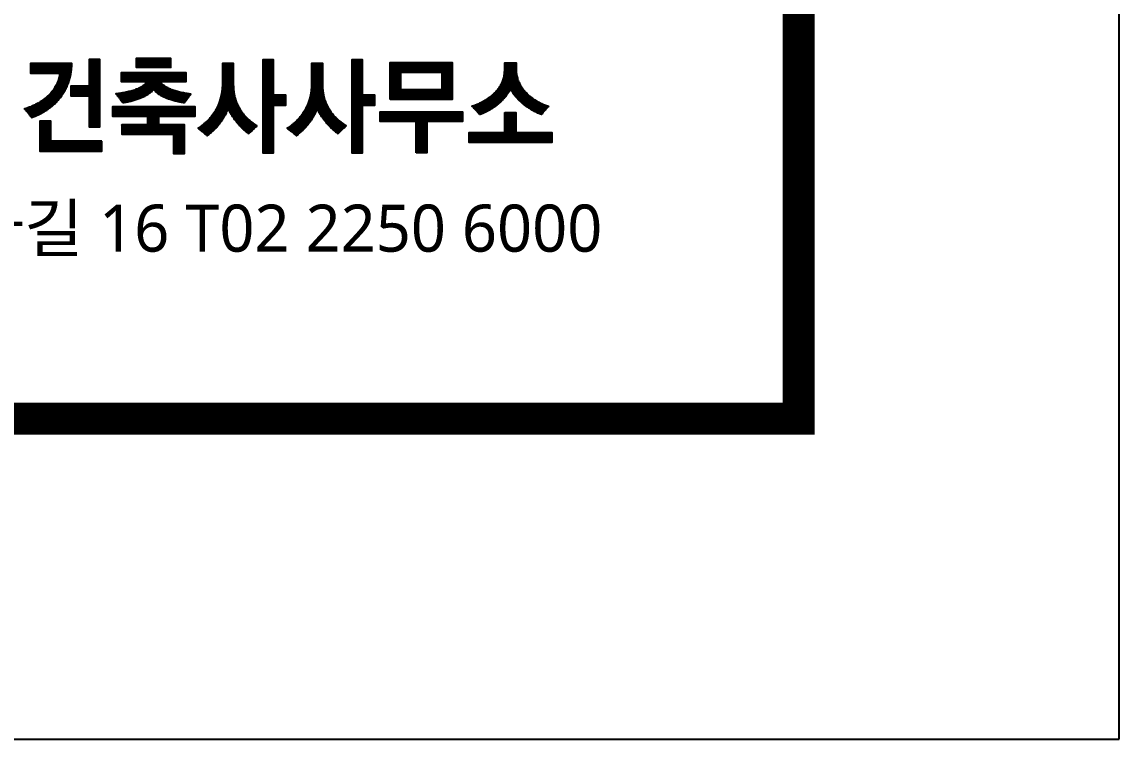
# Model space of a CAD drawing. Header units: millimetres. Extents: x 0 to 841, y 0 to 594.
# Drawn here: x 782.8 to 841, y 0 to 38 of the extents above; entities that cross this region are included whole.
import ezdxf
from ezdxf.enums import TextEntityAlignment as Align

# ---------------------------------------------------------------- set-up
doc = ezdxf.new("R2010")
doc.units = ezdxf.units.MM
doc.header["$MEASUREMENT"] = 0
doc.layers.add('G3TITLE', color=7, linetype='Continuous')
doc.styles.add('간삼타이틀', font='malgun.ttf')
pattern_1 = [(45, (0.776085, 3.857162), (-0.004419417382, 0.004419417382), [])]

msp = doc.modelspace()

# ---------------------------------------------------------------- hatches: boundary and pattern name
at = {"layer": 'G3TITLE'}
h = msp.add_hatch(dxfattribs=at)
h.set_pattern_fill('ANSI31', color=1, scale=0.05, style=0)
h.set_pattern_definition(pattern_1)
h.paths.add_polyline_path([(790.058, 33.054), (790.058, 32.589), (791.42, 32.589), (791.42, 31.073), (790.837, 31.073), (790.837, 32.086), (788.081, 32.086), (788.081, 32.584), (789.454, 32.584), (789.454, 33.049), (787.587, 33.049), (787.587, 33.552), (791.972, 33.552), (791.972, 33.049)])
edge = h.paths.add_edge_path()
edge.add_spline(control_points=[(790.373, 34.637), (790.476, 34.567), (790.591, 34.506), (790.721, 34.454), (790.885, 34.392), (791.059, 34.341), (791.242, 34.303), (791.423, 34.263), (791.596, 34.235), (791.757, 34.216), (791.69, 34.146), (791.63, 34.072), (791.575, 33.995), (791.521, 33.917), (791.465, 33.842), (791.409, 33.768), (791.28, 33.79), (791.138, 33.819), (790.984, 33.854), (790.829, 33.889), (790.679, 33.934), (790.532, 33.989), (790.377, 34.045), (790.233, 34.112), (790.1, 34.192), (789.967, 34.271), (789.858, 34.362), (789.774, 34.466), (789.697, 34.373), (789.597, 34.289), (789.475, 34.214), (789.351, 34.138), (789.215, 34.071), (789.064, 34.012), (788.921, 33.952), (788.769, 33.903), (788.609, 33.862), (788.45, 33.822), (788.295, 33.79), (788.144, 33.768), (788.103, 33.823), (788.048, 33.893), (787.981, 33.976), (787.915, 34.059), (787.846, 34.143), (787.776, 34.227), (787.951, 34.25), (788.13, 34.279), (788.312, 34.316), (788.494, 34.353), (788.665, 34.401), (788.823, 34.46), (788.959, 34.512), (789.08, 34.572), (789.185, 34.64), (789.291, 34.708), (789.365, 34.788), (789.412, 34.88), (789.412, 34.88), (788.05, 34.88), (788.05, 34.88), (788.05, 34.88), (788.05, 35.351), (788.05, 35.351), (788.05, 35.351), (791.494, 35.351), (791.494, 35.351), (791.494, 35.351), (791.494, 34.88), (791.494, 34.88), (791.494, 34.88), (790.132, 34.88), (790.132, 34.88), (790.192, 34.788), (790.272, 34.707), (790.373, 34.637)], knot_values=[0, 0, 0, 0, 1, 1, 1, 2, 2, 2, 3, 3, 3, 4, 4, 4, 5, 5, 5, 6, 6, 6, 7, 7, 7, 8, 8, 8, 9, 9, 9, 10, 10, 10, 11, 11, 11, 12, 12, 12, 13, 13, 13, 14, 14, 14, 15, 15, 15, 16, 16, 16, 17, 17, 17, 18, 18, 18, 19, 19, 19, 20, 20, 20, 21, 21, 21, 22, 22, 22, 23, 23, 23, 24, 24, 24, 25, 25, 25, 25], degree=3, periodic=0)
h.paths.add_polyline_path([(788.849, 35.65), (788.849, 36.115), (790.695, 36.115), (790.695, 35.65)])
h = msp.add_hatch(dxfattribs=at)
h.set_pattern_fill('ANSI31', color=1, scale=0.05, style=0)
h.set_pattern_definition(pattern_1)
edge = h.paths.add_edge_path()
edge.add_spline(control_points=[(785.437, 35.844), (785.429, 35.486), (785.373, 35.159), (785.268, 34.864), (785.162, 34.569), (785.023, 34.303), (784.847, 34.067), (784.655, 33.813), (784.426, 33.594), (784.161, 33.411), (783.896, 33.228), (783.608, 33.084), (783.296, 32.976), (783.261, 33.029), (783.206, 33.1), (783.133, 33.192), (783.059, 33.285), (782.987, 33.364), (782.917, 33.43), (783.17, 33.504), (783.412, 33.607), (783.645, 33.738), (783.879, 33.868), (784.083, 34.026), (784.258, 34.211), (784.402, 34.362), (784.523, 34.531), (784.621, 34.717), (784.719, 34.904), (784.78, 35.106), (784.805, 35.323), (784.805, 35.323), (783.238, 35.323), (783.238, 35.323), (783.238, 35.323), (783.238, 35.844), (783.238, 35.844), (783.238, 35.844), (785.437, 35.844), (785.437, 35.844)], knot_values=[0, 0, 0, 0, 1, 1, 1, 2, 2, 2, 3, 3, 3, 4, 4, 4, 5, 5, 5, 6, 6, 6, 7, 7, 7, 8, 8, 8, 9, 9, 9, 10, 10, 10, 11, 11, 11, 12, 12, 12, 13, 13, 13, 13], degree=3, periodic=0)
h.paths.add_polyline_path([(783.743, 31.194), (783.743, 32.788), (784.316, 32.788), (784.316, 31.714), (787.029, 31.714), (787.029, 31.194)])
h.paths.add_polyline_path([(786.356, 32.49), (786.356, 34.122), (785.384, 34.122), (785.384, 34.643), (786.356, 34.643), (786.356, 36.049), (786.919, 36.049), (786.919, 32.49)])
h = msp.add_hatch(dxfattribs=at)
h.set_pattern_fill('ANSI31', color=1, scale=0.05, style=0)
h.set_pattern_definition(pattern_1)
edge = h.paths.add_edge_path()
edge.add_spline(control_points=[(794.092, 34.075), (794.14, 33.871), (794.213, 33.681), (794.307, 33.508), (794.419, 33.305), (794.556, 33.124), (794.717, 32.962), (794.879, 32.802), (795.058, 32.657), (795.253, 32.528), (795.173, 32.458), (795.094, 32.387), (795.017, 32.315), (794.94, 32.243), (794.877, 32.179), (794.828, 32.124), (794.737, 32.187), (794.638, 32.265), (794.533, 32.359), (794.428, 32.453), (794.326, 32.558), (794.228, 32.672), (794.127, 32.79), (794.031, 32.917), (793.942, 33.051), (793.853, 33.186), (793.779, 33.321), (793.724, 33.458), (793.689, 33.333), (793.63, 33.201), (793.55, 33.062), (793.47, 32.924), (793.379, 32.79), (793.277, 32.661), (793.171, 32.524), (793.059, 32.401), (792.94, 32.29), (792.82, 32.179), (792.712, 32.087), (792.614, 32.013), (792.558, 32.069), (792.484, 32.133), (792.393, 32.207), (792.302, 32.281), (792.214, 32.347), (792.131, 32.406), (792.347, 32.546), (792.538, 32.703), (792.703, 32.877), (792.868, 33.05), (793.005, 33.242), (793.113, 33.453), (793.216, 33.648), (793.292, 33.857), (793.345, 34.078), (793.397, 34.3), (793.424, 34.536), (793.424, 34.787), (793.424, 34.787), (793.424, 35.844), (793.424, 35.844), (793.424, 35.844), (794.018, 35.844), (794.018, 35.844), (794.018, 35.844), (794.018, 34.753), (794.018, 34.753), (794.018, 34.506), (794.043, 34.28), (794.092, 34.075)], knot_values=[0, 0, 0, 0, 1, 1, 1, 2, 2, 2, 3, 3, 3, 4, 4, 4, 5, 5, 5, 6, 6, 6, 7, 7, 7, 8, 8, 8, 9, 9, 9, 10, 10, 10, 11, 11, 11, 12, 12, 12, 13, 13, 13, 14, 14, 14, 15, 15, 15, 16, 16, 16, 17, 17, 17, 18, 18, 18, 19, 19, 19, 20, 20, 20, 21, 21, 21, 22, 22, 22, 23, 23, 23, 23], degree=3, periodic=0)
h.paths.add_polyline_path([(796.127, 36.043), (796.127, 34.161), (796.784, 34.161), (796.784, 33.624), (796.127, 33.624), (796.127, 31.1), (795.564, 31.1), (795.564, 36.043)])
h = msp.add_hatch(dxfattribs=at)
h.set_pattern_fill('ANSI31', color=1, scale=0.05, style=0)
h.set_pattern_definition(pattern_1)
edge = h.paths.add_edge_path()
edge.add_spline(control_points=[(798.824, 34.075), (798.873, 33.871), (798.945, 33.681), (799.039, 33.508), (799.152, 33.305), (799.288, 33.124), (799.45, 32.962), (799.611, 32.802), (799.79, 32.657), (799.987, 32.528), (799.906, 32.458), (799.827, 32.387), (799.75, 32.315), (799.673, 32.243), (799.61, 32.179), (799.56, 32.124), (799.469, 32.187), (799.371, 32.265), (799.266, 32.359), (799.16, 32.453), (799.059, 32.558), (798.961, 32.672), (798.859, 32.79), (798.764, 32.917), (798.675, 33.051), (798.585, 33.186), (798.512, 33.321), (798.456, 33.458), (798.421, 33.333), (798.364, 33.201), (798.283, 33.062), (798.202, 32.924), (798.111, 32.79), (798.009, 32.661), (797.904, 32.524), (797.792, 32.401), (797.672, 32.29), (797.554, 32.179), (797.445, 32.087), (797.347, 32.013), (797.29, 32.069), (797.217, 32.133), (797.126, 32.207), (797.034, 32.281), (796.947, 32.347), (796.862, 32.406), (797.081, 32.546), (797.271, 32.703), (797.436, 32.877), (797.601, 33.05), (797.738, 33.242), (797.846, 33.453), (797.947, 33.648), (798.025, 33.857), (798.078, 34.078), (798.13, 34.3), (798.156, 34.536), (798.156, 34.787), (798.156, 34.787), (798.156, 35.844), (798.156, 35.844), (798.156, 35.844), (798.75, 35.844), (798.75, 35.844), (798.75, 35.844), (798.75, 34.753), (798.75, 34.753), (798.75, 34.506), (798.775, 34.28), (798.824, 34.075)], knot_values=[0, 0, 0, 0, 1, 1, 1, 2, 2, 2, 3, 3, 3, 4, 4, 4, 5, 5, 5, 6, 6, 6, 7, 7, 7, 8, 8, 8, 9, 9, 9, 10, 10, 10, 11, 11, 11, 12, 12, 12, 13, 13, 13, 14, 14, 14, 15, 15, 15, 16, 16, 16, 17, 17, 17, 18, 18, 18, 19, 19, 19, 20, 20, 20, 21, 21, 21, 22, 22, 22, 23, 23, 23, 23], degree=3, periodic=0)
h.paths.add_polyline_path([(800.859, 36.043), (800.859, 34.161), (801.516, 34.161), (801.516, 33.624), (800.859, 33.624), (800.859, 31.1), (800.296, 31.1), (800.296, 36.043)])
h = msp.add_hatch(dxfattribs=at)
h.set_pattern_fill('ANSI31', color=1, scale=0.05, style=0)
h.set_pattern_definition(pattern_1)
h.paths.add_polyline_path([(804.277, 32.766), (804.277, 31.1), (803.699, 31.1), (803.699, 32.766), (801.785, 32.766), (801.785, 33.287), (806.17, 33.287), (806.17, 32.766)])
h.paths.add_polyline_path([(802.331, 33.928), (802.331, 35.888), (805.618, 35.888), (805.618, 33.928)])
h.paths.add_polyline_path([(805.061, 35.384), (802.894, 35.384), (802.894, 34.438), (805.061, 34.438)])
h = msp.add_hatch(dxfattribs=at)
h.set_pattern_fill('ANSI31', color=1, scale=0.05, style=0)
h.set_pattern_definition(pattern_1)
h.paths.add_polyline_path([(806.512, 31.659), (806.512, 32.174), (808.411, 32.174), (808.411, 33.248), (809, 33.248), (809, 32.174), (810.908, 32.174), (810.908, 31.659)])
edge = h.paths.add_edge_path()
edge.add_spline(control_points=[(809.171, 34.817), (809.273, 34.612), (809.406, 34.427), (809.567, 34.26), (809.729, 34.099), (809.91, 33.958), (810.114, 33.84), (810.317, 33.722), (810.525, 33.635), (810.734, 33.58), (810.668, 33.509), (810.6, 33.434), (810.532, 33.353), (810.464, 33.272), (810.405, 33.2), (810.356, 33.137), (810.206, 33.188), (810.049, 33.26), (809.889, 33.35), (809.726, 33.441), (809.569, 33.547), (809.415, 33.669), (809.267, 33.786), (809.131, 33.917), (809.007, 34.059), (808.883, 34.201), (808.782, 34.351), (808.705, 34.51), (808.628, 34.351), (808.532, 34.202), (808.418, 34.061), (808.304, 33.921), (808.176, 33.792), (808.032, 33.674), (807.888, 33.555), (807.734, 33.452), (807.569, 33.361), (807.404, 33.271), (807.238, 33.194), (807.07, 33.131), (807.02, 33.194), (806.961, 33.266), (806.89, 33.345), (806.82, 33.424), (806.745, 33.504), (806.664, 33.585), (806.903, 33.659), (807.129, 33.758), (807.343, 33.882), (807.557, 34.005), (807.743, 34.148), (807.901, 34.311), (808.055, 34.473), (808.177, 34.65), (808.266, 34.842), (808.355, 35.034), (808.4, 35.241), (808.4, 35.462), (808.4, 35.462), (808.4, 35.877), (808.4, 35.877), (808.4, 35.877), (809.015, 35.877), (809.015, 35.877), (809.015, 35.877), (809.015, 35.462), (809.015, 35.462), (809.015, 35.237), (809.067, 35.022), (809.171, 34.817)], knot_values=[0, 0, 0, 0, 1, 1, 1, 2, 2, 2, 3, 3, 3, 4, 4, 4, 5, 5, 5, 6, 6, 6, 7, 7, 7, 8, 8, 8, 9, 9, 9, 10, 10, 10, 11, 11, 11, 12, 12, 12, 13, 13, 13, 14, 14, 14, 15, 15, 15, 16, 16, 16, 17, 17, 17, 18, 18, 18, 19, 19, 19, 20, 20, 20, 21, 21, 21, 22, 22, 22, 23, 23, 23, 23], degree=3, periodic=0)

# ---------------------------------------------------------------- linework, layer by layer
at = {"layer": 'G3TITLE', "color": 1}
for points in [[(841, 0), (841, 594), (0, 594), (0, 0)], [(790.694, 35.65), (790.694, 36.115), (788.848, 36.115), (788.848, 35.65)], [(786.355, 34.122), (786.355, 32.49), (786.918, 32.49), (786.918, 36.049), (786.355, 36.049), (786.355, 34.643), (785.383, 34.643), (785.383, 34.122)], [(796.127, 33.624), (796.784, 33.624), (796.784, 34.161), (796.127, 34.161), (796.127, 36.043), (795.564, 36.043), (795.564, 31.1), (796.127, 31.1)], [(800.858, 33.624), (801.516, 33.624), (801.516, 34.161), (800.858, 34.161), (800.858, 36.043), (800.296, 36.043), (800.296, 31.1), (800.858, 31.1)], [(802.331, 33.928), (802.331, 35.888), (805.618, 35.888), (805.618, 33.928)], [(802.894, 34.438), (802.894, 35.384), (805.061, 35.384), (805.061, 34.438)], [(789.453, 33.053), (789.453, 32.584), (788.08, 32.584), (788.08, 32.086), (790.836, 32.086), (790.836, 31.073), (791.42, 31.073), (791.42, 32.584), (790.058, 32.584), (790.058, 33.053), (791.972, 33.053), (791.972, 33.552), (787.586, 33.552), (787.586, 33.053)], [(803.699, 31.1), (803.699, 32.766), (801.785, 32.766), (801.785, 33.287), (806.17, 33.287), (806.17, 32.766), (804.277, 32.766), (804.277, 31.1)], [(787.029, 31.714), (784.32, 31.714), (784.32, 32.788), (783.742, 32.788), (783.742, 31.194), (787.029, 31.194)]]:
    msp.add_lwpolyline(points, close=True, dxfattribs=at)
at = {"layer": 'G3TITLE', "color": 6, "const_width": 1.7}
msp.add_lwpolyline([(824, 343.5), (824, 577), (731, 577), (381, 577), (31, 577), (31, 297), (31, 17), (381, 17), (731, 17), (824, 17)], close=True, dxfattribs=at)
at = {"layer": 'G3TITLE', "color": 1}
for points in [[(784.407, 34.391, -0.033486), (784.21, 34.167, -0.035797), (783.934, 33.93, -0.025736), (783.701, 33.774, -0.019941), (783.448, 33.638, -0.0153), (783.254, 33.55, -0.019102), (783.009, 33.459, -0.007088), (782.917, 33.43, -0.013926), (782.979, 33.369, -0.008184), (783.021, 33.323, -0.009531), (783.078, 33.256, -0.006731), (783.126, 33.197, -0.002099), (783.172, 33.138, -0.003401), (783.218, 33.078, -0.004794), (783.255, 33.027, -0.008194), (783.29, 32.976, 0.014425), (783.488, 33.05, 0.016084), (783.697, 33.142, 0.017054), (783.905, 33.252, 0.016919), (784.102, 33.373, 0.017684), (784.288, 33.505, 0.019268), (784.462, 33.65, 0.021583), (784.64, 33.825, 0.01824), (784.78, 33.986, 0.024173), (784.944, 34.21, 0.022518), (785.076, 34.432, 0.019539), (785.181, 34.646, 0.018642), (785.271, 34.874, 0.024268), (785.344, 35.119, 0.023522), (785.396, 35.385, 0.018848), (785.422, 35.624, 0.015668), (785.431, 35.844), (783.238, 35.844), (783.238, 35.323), (784.799, 35.323, -0.027499), (784.767, 35.13, -0.041189), (784.682, 34.861, -0.032), (784.579, 34.651, -0.0359)], [(807.07, 33.131, 0.008175), (806.982, 33.239, 0.006417), (806.891, 33.344, 0.006432), (806.79, 33.455, 0.004673), (806.722, 33.527, 0.004013), (806.664, 33.585, 0.007947), (806.768, 33.619, 0.014341), (806.948, 33.687, 0.015369), (807.131, 33.769, 0.016234), (807.317, 33.867, 0.016325), (807.481, 33.967, 0.021723), (807.666, 34.1, 0.019369), (807.81, 34.222, 0.020239), (807.925, 34.337, 0.017764), (808.023, 34.451, 0.0221), (808.127, 34.594, 0.021844), (808.213, 34.738, 0.019842), (808.278, 34.868, 0.021586), (808.322, 34.982, 0.020051), (808.355, 35.091, 0.018096), (808.377, 35.193, 0.010535), (808.386, 35.254, 0.010649), (808.393, 35.318, 0.013422), (808.399, 35.401, 0.009541), (808.4, 35.462), (808.4, 35.877), (809.015, 35.877), (809.015, 35.462, 0.017004), (809.018, 35.364, 0.025635), (809.035, 35.222, 0.038998), (809.089, 35.011, 0.041284), (809.191, 34.777, 0.030678), (809.331, 34.546, 0.028071), (809.487, 34.348, 0.030016), (809.653, 34.178, 0.027555), (809.876, 33.995, 0.026257), (810.112, 33.841, 0.020853), (810.308, 33.737, 0.021613), (810.506, 33.653, 0.025287), (810.734, 33.58, 0.00341), (810.682, 33.524, 0.005656), (810.599, 33.431, 0.00665), (810.485, 33.297, 0.002897), (810.413, 33.209, 0.002622), (810.356, 33.137, -0.021525), (810.157, 33.215, -0.016586), (809.978, 33.301, -0.013508), (809.808, 33.396, -0.013869), (809.646, 33.5, -0.013497), (809.481, 33.617, -0.017093), (809.324, 33.744, -0.015096), (809.186, 33.87, -0.015795), (809.047, 34.014, -0.023595), (808.902, 34.188, -0.012309), (808.844, 34.27, -0.01458), (808.782, 34.368, -0.010122), (808.743, 34.435, -0.011128), (808.705, 34.51, -0.010271), (808.664, 34.429, -0.011562), (808.612, 34.339, -0.013933), (808.544, 34.23, -0.014589), (808.462, 34.117, -0.017783), (808.351, 33.982, -0.015986), (808.231, 33.854, -0.016837), (808.094, 33.726, -0.017675), (807.937, 33.599, -0.014854), (807.793, 33.497, -0.01589), (807.629, 33.395, -0.010746), (807.492, 33.32, -0.008364), (807.374, 33.261, -0.011326), (807.216, 33.189, -0.010504)], [(788.144, 33.768, 0.01228), (788.355, 33.805, 0.01055), (788.557, 33.849, 0.015781), (788.78, 33.91, 0.017166), (788.99, 33.982, 0.008146), (789.166, 34.054, 0.019469), (789.345, 34.14, 0.018502), (789.491, 34.224, 0.024864), (789.605, 34.304, 0.026545), (789.7, 34.386, 0.026139), (789.774, 34.466, 0.025547), (789.846, 34.386, 0.024317), (789.93, 34.31, 0.021827), (790.021, 34.242, 0.021632), (790.141, 34.168, 0.016514), (790.28, 34.095, 0.017122), (790.44, 34.024, 0.009648), (790.607, 33.962, 0.01492), (790.809, 33.898, 0.015414), (791.021, 33.845, 0.005351), (791.211, 33.805, 0.007078), (791.409, 33.768, 0.005481), (791.502, 33.892, 0.004436), (791.575, 33.996, -0.014582), (791.644, 34.086, -0.021687), (791.756, 34.216, -0.000901), (791.53, 34.248, -0.01001), (791.305, 34.289, -0.017089), (791.033, 34.353, -0.018876), (790.791, 34.429, -0.032346), (790.567, 34.523, -0.029817), (790.399, 34.62, -0.05338), (790.233, 34.754, -0.05114), (790.132, 34.88), (791.493, 34.88), (791.493, 35.351), (788.049, 35.351), (788.049, 34.88), (789.411, 34.88, -0.047568), (789.359, 34.797, -0.051176), (789.274, 34.706, -0.046334), (789.139, 34.611, -0.032019), (788.929, 34.503, -0.026809), (788.697, 34.416, -0.017789), (788.463, 34.35, -0.01278), (788.26, 34.306, -0.007465), (788.035, 34.265, -0.009215), (787.776, 34.227, -0.001963), (787.865, 34.119, -0.001905), (787.968, 33.992, -0.002524), (788.054, 33.884)]]:
    msp.add_lwpolyline(points, format="xyb", close=True, dxfattribs=at)
for points in [[(794.828, 32.124, -0.013696), (794.905, 32.206, -0.007078), (794.976, 32.277, -0.006926), (795.068, 32.362, -0.00278), (795.161, 32.446, -0.002473), (795.253, 32.528, -0.012393), (795.11, 32.628, -0.012671), (794.97, 32.736, -0.011845), (794.846, 32.841, -0.013966), (794.709, 32.97, -0.019482), (794.582, 33.108, -0.021046), (794.459, 33.267, -0.024924), (794.327, 33.472, -0.027933), (794.221, 33.684, -0.028424), (794.131, 33.93, -0.016236), (794.09, 34.083, -0.019385), (794.053, 34.276, -0.013982), (794.033, 34.433, -0.010572), (794.023, 34.564, -0.00756), (794.019, 34.667, -0.006012), (794.018, 34.753), (794.018, 35.844), (793.424, 35.844), (793.424, 34.753, -0.014537), (793.42, 34.628, -0.010821), (793.403, 34.415, -0.02855), (793.362, 34.156, -0.018579), (793.293, 33.889, -0.035036), (793.182, 33.594, -0.021084), (793.056, 33.348, -0.03967), (792.864, 33.063, -0.022342), (792.683, 32.856, -0.027683), (792.482, 32.667, -0.01255), (792.315, 32.534, -0.020862), (792.131, 32.406, -0.008941), (792.273, 32.302, -0.006352), (792.392, 32.208, -0.007435), (792.498, 32.12, -0.017034), (792.614, 32.013, 0.005729), (792.669, 32.056, 0.006109), (792.737, 32.112, 0.006998), (792.833, 32.193, 0.006108), (792.935, 32.285, 0.012104), (793.034, 32.381, 0.012687), (793.136, 32.491, 0.012066), (793.233, 32.606, 0.004479), (793.326, 32.725, 0.016178), (793.45, 32.901, 0.011989), (793.539, 33.043, 0.017195), (793.614, 33.18, 0.022807), (793.679, 33.326, 0.025219), (793.724, 33.458, 0.007456), (793.747, 33.404, 0.007999), (793.775, 33.344, 0.011711), (793.822, 33.25, 0.011666), (793.88, 33.149, 0.00701), (793.921, 33.083, 0.007771), (793.985, 32.988, 0.00888), (794.066, 32.875, 0.006716), (794.127, 32.795, 0.011479), (794.231, 32.669, 0.011412), (794.34, 32.548, 0.012885), (794.463, 32.424, 0.011817), (794.575, 32.323, 0.011205), (794.69, 32.226, 0.017209), (794.828, 32.124)], [(799.56, 32.124, -0.013696), (799.637, 32.206, -0.007078), (799.708, 32.277, -0.006926), (799.8, 32.362, -0.00278), (799.892, 32.446, -0.002473), (799.985, 32.528, -0.012393), (799.841, 32.628, -0.012671), (799.702, 32.736, -0.011845), (799.578, 32.841, -0.013966), (799.441, 32.97, -0.019482), (799.314, 33.108, -0.021046), (799.19, 33.267, -0.024924), (799.059, 33.472, -0.027933), (798.953, 33.684, -0.028424), (798.863, 33.93, -0.016236), (798.822, 34.083, -0.019385), (798.784, 34.276, -0.013982), (798.765, 34.433, -0.010572), (798.755, 34.564, -0.00756), (798.751, 34.667, -0.006012), (798.75, 34.753), (798.75, 35.844), (798.156, 35.844), (798.156, 34.753, -0.014537), (798.152, 34.628, -0.010821), (798.135, 34.415, -0.02855), (798.094, 34.156, -0.018579), (798.025, 33.889, -0.035036), (797.914, 33.594, -0.021084), (797.788, 33.348, -0.03967), (797.596, 33.063, -0.022342), (797.415, 32.856, -0.027683), (797.214, 32.667, -0.01255), (797.047, 32.534, -0.020862), (796.862, 32.406, -0.008941), (797.005, 32.302, -0.006352), (797.123, 32.208, -0.007435), (797.23, 32.12, -0.017034), (797.346, 32.013, 0.005729), (797.401, 32.056, 0.006109), (797.469, 32.112, 0.006998), (797.564, 32.193, 0.006108), (797.667, 32.285, 0.012104), (797.765, 32.381, 0.012687), (797.868, 32.491, 0.012066), (797.965, 32.606, 0.004479), (798.058, 32.725, 0.016178), (798.182, 32.901, 0.011989), (798.27, 33.043, 0.017195), (798.345, 33.18, 0.022807), (798.411, 33.326, 0.025219), (798.455, 33.458, 0.007456), (798.478, 33.404, 0.007999), (798.506, 33.344, 0.011711), (798.554, 33.25, 0.011666), (798.612, 33.149, 0.00701), (798.653, 33.083, 0.007771), (798.717, 32.988, 0.00888), (798.798, 32.875, 0.006716), (798.859, 32.795, 0.011479), (798.963, 32.669, 0.011412), (799.072, 32.548, 0.012885), (799.195, 32.424, 0.011817), (799.306, 32.323, 0.011205), (799.422, 32.226, 0.017209), (799.56, 32.124)]]:
    msp.add_lwpolyline(points, format="xyb", dxfattribs=at)
msp.add_lwpolyline([(808.413, 33.248), (809, 33.248), (809, 32.174), (810.908, 32.174), (810.908, 31.659), (806.512, 31.659), (806.512, 32.174), (808.411, 32.174), (808.411, 33.248)], dxfattribs=at)

# ---------------------------------------------------------------- texts
at = {"layer": 'G3TITLE', "color": 1, "style": '간삼타이틀'}
msp.add_text('서울특별시 중구 동호로20다길 16 T02 2250 6000', height=2.5, dxfattribs=at).set_placement((778.276, 27.107), align=Align.MIDDLE_CENTER)

doc.saveas('drawing.dxf')
